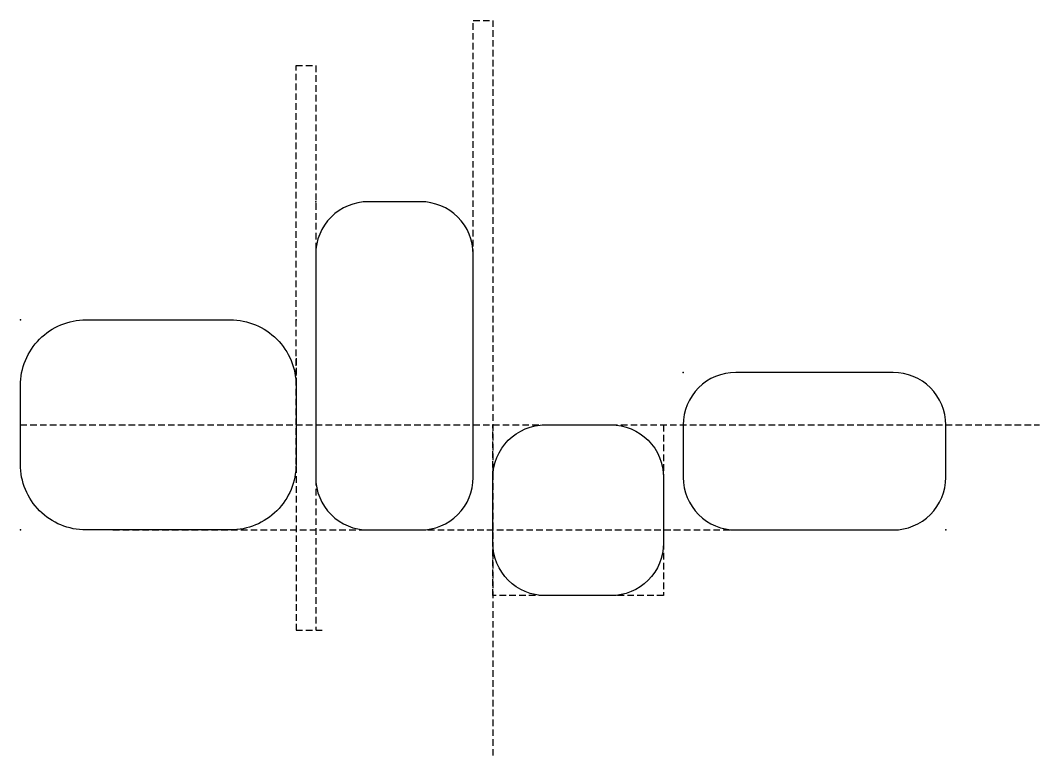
# Model space of a CAD drawing. Header units: millimetres. Extents: x 19.6 to 97.2, y -1 to 55.
import ezdxf

# ---------------------------------------------------------------- set-up
doc = ezdxf.new("R2010")
doc.units = ezdxf.units.MM
doc.linetypes.add('DASHED', pattern=[0.75, 0.5, -0.25])
doc.layers.get('0').update_dxf_attribs({"linetype": 'CONTINUOUS'})
doc.layers.add('1', color=7, linetype='DASHED')

msp = doc.modelspace()

# ---------------------------------------------------------------- linework, layer by layer
for points in [[(46.062, 16.187), (50.062, 16.187, 0.414214), (54.062, 20.187), (54.062, 37.187, 0.414214), (50.062, 41.187), (46.062, 41.187, 0.414214), (42.062, 37.187), (42.062, 20.187, 0.414214)], [(24.562, 32.187), (35.562, 32.187, -0.414214), (40.562, 27.187), (40.562, 21.187, -0.414214), (35.562, 16.187), (24.562, 16.187, -0.414214), (19.562, 21.187), (19.562, 27.187, -0.414214)], [(74.062, 16.187), (86.062, 16.187, 0.414214), (90.062, 20.187), (90.062, 24.187, 0.414214), (86.062, 28.187), (74.062, 28.187, 0.414214), (70.062, 24.187), (70.062, 20.187, 0.414214)], [(59.562, 24.187), (64.562, 24.187, -0.414214), (68.562, 20.187), (68.562, 15.187, -0.414214), (64.562, 11.187), (59.562, 11.187, -0.414214), (55.562, 15.187), (55.562, 20.187, -0.414214)]]:
    msp.add_lwpolyline(points, format="xyb", close=True)
for p in [(42.062, 41.187), (19.562, 32.187), (40.562, 32.187), (70.062, 28.187), (19.562, 16.187), (42.062, 16.187), (54.062, 16.187), (90.062, 16.187)]:
    msp.add_point(p)
at = {"layer": '1'}
for p, q in [((54.062, 31.789), (54.062, 55)), ((54.062, 55), (55.562, 55)), ((55.562, 55), (55.562, -1)), ((40.562, 21.187), (40.562, 51.568)), ((40.562, 51.568), (42.062, 51.568)), ((42.062, 51.568), (42.062, 8.571)), ((40.562, 29.276), (40.562, 8.551)), ((19.562, 24.187), (97.215, 24.187)), ((55.562, 24.187), (68.562, 24.187)), ((55.562, 11.187), (55.562, 24.187)), ((68.562, 24.187), (68.562, 11.187)), ((26.611, 16.187), (81.594, 16.187)), ((68.562, 16.187), (70.062, 16.187)), ((68.562, 11.187), (55.562, 11.187)), ((40.562, 8.551), (42.562, 8.551))]:
    msp.add_line(p, q, dxfattribs=at)

doc.saveas('drawing.dxf')
